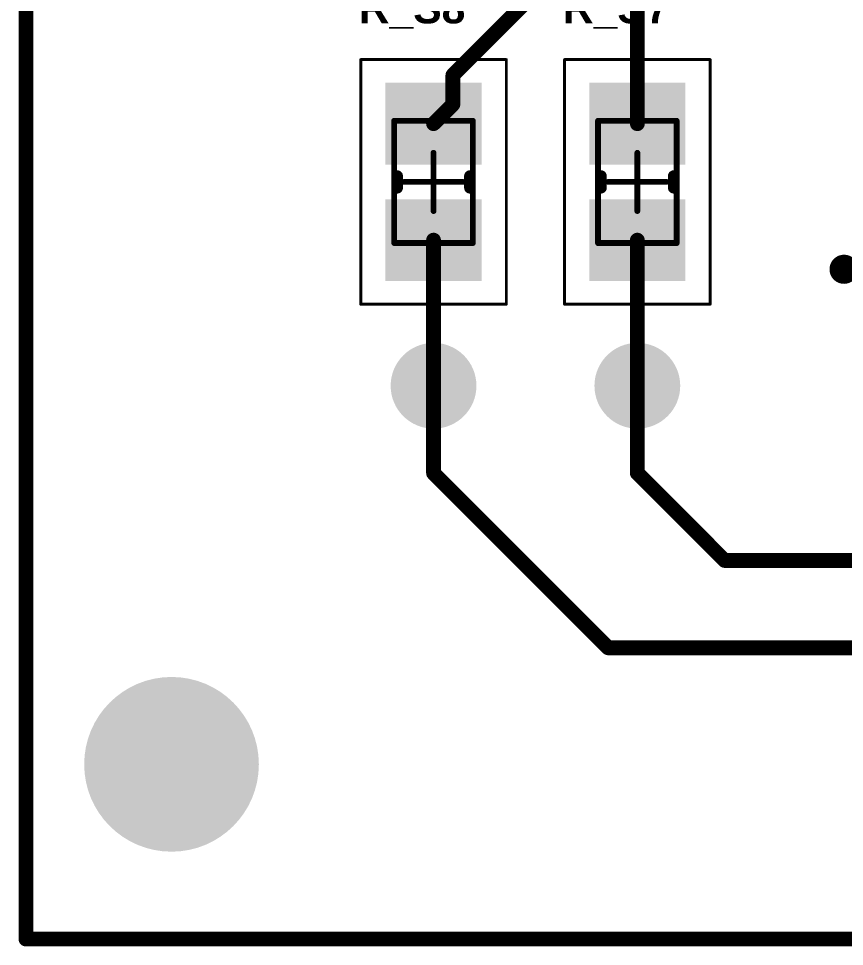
# Model space of a CAD drawing. Header units: inches. Extents: x 0 to 5429, y 0 to 5429.
# Drawn here: x -0.13 to 14.06, y -0.13 to 15.8 of the extents above; entities that cross this region are included whole.
import ezdxf

# ---------------------------------------------------------------- set-up
doc = ezdxf.new("R2010")
doc.units = ezdxf.units.IN
for name, color, linetype in [('Bottom Layer', 5, 'Continuous'), ('Bottom Solder', 6, 'Continuous'), ('GND', 16, 'Continuous'), ('Keep-Out Layer', 6, 'Continuous'), ('Pad Holes', 156, 'Continuous'), ('Top 3D Body', 56, 'Continuous'), ('Top Courtyard', 56, 'Continuous'), ('Top Layer', 1, 'Continuous'), ('Top Overlay', 2, 'Continuous'), ('Top Paste', 8, 'Continuous'), ('Top Solder', 216, 'Continuous'), ('VDD', 76, 'Continuous'), ('Via Holes', 16, 'Continuous')]:
    doc.layers.add(name, color=color, linetype=linetype)
doc.styles.add('Arial_Bold', font='', dxfattribs={"height": 0.2})
doc.styles.get('Arial_Bold').set_extended_font_data('Arial', bold=True)

# ---------------------------------------------------------------- blocks, each defined once
blk = doc.blocks.new('IS_QFN_24_V_1')
at = {"layer": 'Bottom Layer'}
h = blk.add_hatch(color=5, dxfattribs=at)
edge = h.paths.add_edge_path()
edge.add_arc((-0.5499989, 0.5499989), 0.2499995, 0, 360)
h = blk.add_hatch(color=5, dxfattribs=at)
edge = h.paths.add_edge_path()
edge.add_arc((0.5499989, 0.5499989), 0.2499995, 0, 360)
h = blk.add_hatch(color=5, dxfattribs=at)
edge = h.paths.add_edge_path()
edge.add_arc((-0.5499989, -0.5499989), 0.2499995, 0, 360)
h = blk.add_hatch(color=5, dxfattribs=at)
edge = h.paths.add_edge_path()
edge.add_arc((0.5499989, -0.5499989), 0.2499995, 0, 360)
at = {"layer": 'Bottom Solder'}
h = blk.add_hatch(color=6, dxfattribs=at)
edge = h.paths.add_edge_path()
edge.add_arc((-0.5499989, 0.5499989), 0.3515995, 0, 360)
h = blk.add_hatch(color=6, dxfattribs=at)
edge = h.paths.add_edge_path()
edge.add_arc((0.5499989, 0.5499989), 0.3515995, 0, 360)
h = blk.add_hatch(color=6, dxfattribs=at)
edge = h.paths.add_edge_path()
edge.add_arc((-0.5499989, -0.5499989), 0.3515995, 0, 360)
h = blk.add_hatch(color=6, dxfattribs=at)
edge = h.paths.add_edge_path()
edge.add_arc((0.5499989, -0.5499989), 0.3515995, 0, 360)
at = {"layer": 'GND'}
h = blk.add_hatch(color=16, dxfattribs=at)
edge = h.paths.add_edge_path()
edge.add_arc((-0.5499989, 0.5499989), 0.2499995, 0, 360)
h = blk.add_hatch(color=16, dxfattribs=at)
edge = h.paths.add_edge_path()
edge.add_arc((0.5499989, 0.5499989), 0.2499995, 0, 360)
h = blk.add_hatch(color=16, dxfattribs=at)
edge = h.paths.add_edge_path()
edge.add_arc((-0.5499989, -0.5499989), 0.2499995, 0, 360)
h = blk.add_hatch(color=16, dxfattribs=at)
edge = h.paths.add_edge_path()
edge.add_arc((0.5499989, -0.5499989), 0.2499995, 0, 360)
at = {"layer": 'Top Layer'}
for points in [[(-1.07500039, 2.40000028), (-1.07500039, 1.54999944), (-1.42499969, 1.54999944), (-1.42499969, 2.40000028)], [(-0.57500139, 2.40000028), (-0.5750013900000001, 1.54999944), (-0.92500069, 1.54999944), (-0.92500069, 2.40000028)], [(-0.07499984999999992, 2.40000028), (-0.07499985000000008, 1.54999944), (-0.4249991500000001, 1.54999944), (-0.4249991499999999, 2.40000028)], [(0.4249991500000001, 2.40000028), (0.4249991499999999, 1.54999944), (0.07499984999999992, 1.54999944), (0.07499985000000008, 2.40000028)], [(0.92500069, 2.40000028), (0.92500069, 1.54999944), (0.57500139, 1.54999944), (0.5750013900000001, 2.40000028)], [(1.42499969, 2.40000028), (1.42499969, 1.54999944), (1.07500039, 1.54999944), (1.07500039, 2.40000028)], [(-2.40000155, 1.42499969), (-1.60000061, 1.42499969), (-1.60000061, 1.07500039), (-2.40000155, 1.07500039)], [(-1.34999984, 1.29999994), (1.34999984, 1.29999994), (1.34999984, -1.29999994), (-1.34999984, -1.29999994)], [(2.40000155, 1.07500039), (1.60000061, 1.07500039), (1.60000061, 1.42499969), (2.40000155, 1.42499969)], [(-2.40000155, 0.92500069), (-1.60000061, 0.92500069), (-1.60000061, 0.57500139), (-2.40000155, 0.57500139)], [(2.40000155, 0.57500139), (1.60000061, 0.57500139), (1.60000061, 0.92500069), (2.40000155, 0.92500069)], [(-2.40000155, 0.42499915), (-1.60000061, 0.42499915), (-1.60000061, 0.07499984999999999), (-2.40000155, 0.07499984999999999)], [(2.40000155, 0.07499984999999995), (1.60000061, 0.07499985000000003), (1.60000061, 0.42499915), (2.40000155, 0.42499915)], [(-2.40000155, -0.07499984999999999), (-1.60000061, -0.07499984999999999), (-1.60000061, -0.42499915), (-2.40000155, -0.42499915)], [(2.40000155, -0.42499915), (1.60000061, -0.42499915), (1.60000061, -0.07499984999999995), (2.40000155, -0.07499985000000003)], [(-2.40000155, -0.57500139), (-1.60000061, -0.57500139), (-1.60000061, -0.92500069), (-2.40000155, -0.92500069)], [(2.40000155, -0.92500069), (1.60000061, -0.92500069), (1.60000061, -0.57500139), (2.40000155, -0.57500139)], [(-2.40000155, -1.07500039), (-1.60000061, -1.07500039), (-1.60000061, -1.42499969), (-2.40000155, -1.42499969)], [(2.40000155, -1.42499969), (1.60000061, -1.42499969), (1.60000061, -1.07500039), (2.40000155, -1.07500039)], [(-1.42499969, -2.40000028), (-1.42499969, -1.54999944), (-1.07500039, -1.54999944), (-1.07500039, -2.40000028)], [(-0.92500069, -2.40000028), (-0.92500069, -1.54999944), (-0.57500139, -1.54999944), (-0.57500139, -2.40000028)], [(-0.42499915, -2.40000028), (-0.42499915, -1.54999944), (-0.07499984999999995, -1.54999944), (-0.07499985000000003, -2.40000028)], [(0.07499984999999995, -2.40000028), (0.07499985000000003, -1.54999944), (0.42499915, -1.54999944), (0.42499915, -2.40000028)], [(0.57500139, -2.40000028), (0.57500139, -1.54999944), (0.92500069, -1.54999944), (0.92500069, -2.40000028)], [(1.07500039, -2.40000028), (1.07500039, -1.54999944), (1.42499969, -1.54999944), (1.42499969, -2.40000028)]]:
    blk.add_hatch(color=1, dxfattribs=at).paths.add_polyline_path(points)
h = blk.add_hatch(color=1, dxfattribs=at)
edge = h.paths.add_edge_path()
edge.add_arc((-0.5499989, 0.5499989), 0.2499995, 0, 360)
h = blk.add_hatch(color=1, dxfattribs=at)
edge = h.paths.add_edge_path()
edge.add_arc((0.5499989, 0.5499989), 0.2499995, 0, 360)
h = blk.add_hatch(color=1, dxfattribs=at)
edge = h.paths.add_edge_path()
edge.add_arc((-0.5499989, -0.5499989), 0.2499995, 0, 360)
h = blk.add_hatch(color=1, dxfattribs=at)
edge = h.paths.add_edge_path()
edge.add_arc((0.5499989, -0.5499989), 0.2499995, 0, 360)
at = {"layer": 'Top Paste'}
for points in [[(-1.07500039, 2.40000028), (-1.07500039, 1.54999944), (-1.42499969, 1.54999944), (-1.42499969, 2.40000028)], [(-0.57500139, 2.40000028), (-0.5750013900000001, 1.54999944), (-0.92500069, 1.54999944), (-0.92500069, 2.40000028)], [(-0.07499984999999992, 2.40000028), (-0.07499985000000008, 1.54999944), (-0.4249991500000001, 1.54999944), (-0.4249991499999999, 2.40000028)], [(0.4249991500000001, 2.40000028), (0.4249991499999999, 1.54999944), (0.07499984999999992, 1.54999944), (0.07499985000000008, 2.40000028)], [(0.92500069, 2.40000028), (0.92500069, 1.54999944), (0.57500139, 1.54999944), (0.5750013900000001, 2.40000028)], [(1.42499969, 2.40000028), (1.42499969, 1.54999944), (1.07500039, 1.54999944), (1.07500039, 2.40000028)], [(-2.40000155, 1.42499969), (-1.60000061, 1.42499969), (-1.60000061, 1.07500039), (-2.40000155, 1.07500039)], [(-1.34999984, 1.29999994), (1.34999984, 1.29999994), (1.34999984, -1.29999994), (-1.34999984, -1.29999994)], [(2.40000155, 1.07500039), (1.60000061, 1.07500039), (1.60000061, 1.42499969), (2.40000155, 1.42499969)], [(-2.40000155, 0.92500069), (-1.60000061, 0.92500069), (-1.60000061, 0.57500139), (-2.40000155, 0.57500139)], [(2.40000155, 0.57500139), (1.60000061, 0.57500139), (1.60000061, 0.92500069), (2.40000155, 0.92500069)], [(-2.40000155, 0.42499915), (-1.60000061, 0.42499915), (-1.60000061, 0.07499984999999999), (-2.40000155, 0.07499984999999999)], [(2.40000155, 0.07499984999999995), (1.60000061, 0.07499985000000003), (1.60000061, 0.42499915), (2.40000155, 0.42499915)], [(-2.40000155, -0.07499984999999999), (-1.60000061, -0.07499984999999999), (-1.60000061, -0.42499915), (-2.40000155, -0.42499915)], [(2.40000155, -0.42499915), (1.60000061, -0.42499915), (1.60000061, -0.07499984999999995), (2.40000155, -0.07499985000000003)], [(-2.40000155, -0.57500139), (-1.60000061, -0.57500139), (-1.60000061, -0.92500069), (-2.40000155, -0.92500069)], [(2.40000155, -0.92500069), (1.60000061, -0.92500069), (1.60000061, -0.57500139), (2.40000155, -0.57500139)], [(-2.40000155, -1.07500039), (-1.60000061, -1.07500039), (-1.60000061, -1.42499969), (-2.40000155, -1.42499969)], [(2.40000155, -1.42499969), (1.60000061, -1.42499969), (1.60000061, -1.07500039), (2.40000155, -1.07500039)], [(-1.42499969, -2.40000028), (-1.42499969, -1.54999944), (-1.07500039, -1.54999944), (-1.07500039, -2.40000028)], [(-0.92500069, -2.40000028), (-0.92500069, -1.54999944), (-0.57500139, -1.54999944), (-0.57500139, -2.40000028)], [(-0.42499915, -2.40000028), (-0.42499915, -1.54999944), (-0.07499984999999995, -1.54999944), (-0.07499985000000003, -2.40000028)], [(0.07499984999999995, -2.40000028), (0.07499985000000003, -1.54999944), (0.42499915, -1.54999944), (0.42499915, -2.40000028)], [(0.57500139, -2.40000028), (0.57500139, -1.54999944), (0.92500069, -1.54999944), (0.92500069, -2.40000028)], [(1.07500039, -2.40000028), (1.07500039, -1.54999944), (1.42499969, -1.54999944), (1.42499969, -2.40000028)]]:
    blk.add_hatch(color=8, dxfattribs=at).paths.add_polyline_path(points)
at = {"layer": 'Top Solder'}
for points in [[(-0.9734003899999998, 2.50160028), (-0.9734003900000001, 1.44839944), (-1.52659969, 1.44839944), (-1.52659969, 2.50160028)], [(-0.4734013899999998, 2.50160028), (-0.4734013900000001, 1.44839944), (-1.02660069, 1.44839944), (-1.02660069, 2.50160028)], [(0.02660015000000011, 2.50160028), (0.02660014999999989, 1.44839944), (-0.5265991500000001, 1.44839944), (-0.5265991499999998, 2.50160028)], [(0.5265991500000001, 2.50160028), (0.5265991499999998, 1.44839944), (-0.02660015000000011, 1.44839944), (-0.02660014999999989, 2.50160028)], [(1.02660069, 2.50160028), (1.02660069, 1.44839944), (0.4734013899999998, 1.44839944), (0.4734013900000001, 2.50160028)], [(1.52659969, 2.50160028), (1.52659969, 1.44839944), (0.9734003899999998, 1.44839944), (0.9734003900000001, 2.50160028)], [(-2.50160155, 1.52659969), (-1.49840061, 1.52659969), (-1.49840061, 0.9734003899999999), (-2.50160155, 0.9734003899999999)], [(2.50160155, 0.9734003899999999), (1.49840061, 0.9734003899999999), (1.49840061, 1.52659969), (2.50160155, 1.52659969)], [(-1.45159984, 1.40159994), (1.45159984, 1.40159994), (1.45159984, -1.40159994), (-1.45159984, -1.40159994)], [(-2.50160155, 1.02660069), (-1.49840061, 1.02660069), (-1.49840061, 0.47340139), (-2.50160155, 0.47340139)], [(2.50160155, 0.4734013899999999), (1.49840061, 0.4734013900000001), (1.49840061, 1.02660069), (2.50160155, 1.02660069)], [(-2.50160155, 0.52659915), (-1.49840061, 0.52659915), (-1.49840061, -0.02660015), (-2.50160155, -0.02660015)], [(2.50160155, -0.02660015000000007), (1.49840061, -0.02660014999999993), (1.49840061, 0.5265991500000001), (2.50160155, 0.5265991499999999)], [(-2.50160155, 0.02660015), (-1.49840061, 0.02660015), (-1.49840061, -0.52659915), (-2.50160155, -0.52659915)], [(2.50160155, -0.5265991500000001), (1.49840061, -0.5265991499999999), (1.49840061, 0.02660015000000007), (2.50160155, 0.02660014999999993)], [(-2.50160155, -0.47340139), (-1.49840061, -0.47340139), (-1.49840061, -1.02660069), (-2.50160155, -1.02660069)], [(2.50160155, -1.02660069), (1.49840061, -1.02660069), (1.49840061, -0.4734013899999999), (2.50160155, -0.4734013900000001)], [(-2.50160155, -0.9734003899999999), (-1.49840061, -0.9734003899999999), (-1.49840061, -1.52659969), (-2.50160155, -1.52659969)], [(2.50160155, -1.52659969), (1.49840061, -1.52659969), (1.49840061, -0.9734003899999999), (2.50160155, -0.9734003899999999)], [(-1.52659969, -2.50160028), (-1.52659969, -1.44839944), (-0.9734003899999999, -1.44839944), (-0.9734003899999999, -2.50160028)], [(-1.02660069, -2.50160028), (-1.02660069, -1.44839944), (-0.47340139, -1.44839944), (-0.47340139, -2.50160028)], [(-0.52659915, -2.50160028), (-0.52659915, -1.44839944), (0.02660015000000004, -1.44839944), (0.02660014999999996, -2.50160028)], [(-0.02660015000000004, -2.50160028), (-0.02660014999999996, -1.44839944), (0.52659915, -1.44839944), (0.52659915, -2.50160028)], [(0.47340139, -2.50160028), (0.47340139, -1.44839944), (1.02660069, -1.44839944), (1.02660069, -2.50160028)], [(0.9734003899999999, -2.50160028), (0.9734003899999999, -1.44839944), (1.52659969, -1.44839944), (1.52659969, -2.50160028)]]:
    blk.add_hatch(color=216, dxfattribs=at).paths.add_polyline_path(points)
h = blk.add_hatch(color=216, dxfattribs=at)
edge = h.paths.add_edge_path()
edge.add_arc((-0.5499989, 0.5499989), 0.3515995, 0, 360)
h = blk.add_hatch(color=216, dxfattribs=at)
edge = h.paths.add_edge_path()
edge.add_arc((0.5499989, 0.5499989), 0.3515995, 0, 360)
h = blk.add_hatch(color=216, dxfattribs=at)
edge = h.paths.add_edge_path()
edge.add_arc((-0.5499989, -0.5499989), 0.3515995, 0, 360)
h = blk.add_hatch(color=216, dxfattribs=at)
edge = h.paths.add_edge_path()
edge.add_arc((0.5499989, -0.5499989), 0.3515995, 0, 360)
at = {"layer": 'VDD'}
h = blk.add_hatch(color=76, dxfattribs=at)
edge = h.paths.add_edge_path()
edge.add_arc((-0.5499989, 0.5499989), 0.2499995, 0, 360)
h = blk.add_hatch(color=76, dxfattribs=at)
edge = h.paths.add_edge_path()
edge.add_arc((0.5499989, 0.5499989), 0.2499995, 0, 360)
h = blk.add_hatch(color=76, dxfattribs=at)
edge = h.paths.add_edge_path()
edge.add_arc((-0.5499989, -0.5499989), 0.2499995, 0, 360)
h = blk.add_hatch(color=76, dxfattribs=at)
edge = h.paths.add_edge_path()
edge.add_arc((0.5499989, -0.5499989), 0.2499995, 0, 360)
at = {"layer": 'Via Holes'}
h = blk.add_hatch(color=7, dxfattribs=at)
edge = h.paths.add_edge_path()
edge.add_arc((-0.5499989, 0.5499989), 0.0999998, 0, 360)
h = blk.add_hatch(color=7, dxfattribs=at)
edge = h.paths.add_edge_path()
edge.add_arc((0.5499989, 0.5499989), 0.0999998, 0, 360)
h = blk.add_hatch(color=7, dxfattribs=at)
edge = h.paths.add_edge_path()
edge.add_arc((-0.5499989, -0.5499989), 0.0999998, 0, 360)
h = blk.add_hatch(color=7, dxfattribs=at)
edge = h.paths.add_edge_path()
edge.add_arc((0.5499989, -0.5499989), 0.0999998, 0, 360)
at = {"layer": 'Top 3D Body'}
for points in [[(-2.00000108, -2.00000108, 0.0999998, 0.0999998, 0), (-2.00000108, 2.00000108, 0.0999998, 0.0999998, 0)], [(-2.00000108, 2.00000108, 0.0999998, 0.0999998, 0), (2.00000108, 2.00000108, 0.0999998, 0.0999998, 0)], [(2.00000108, -2.00000108, 0.0999998, 0.0999998, 0), (2.00000108, 2.00000108, 0.0999998, 0.0999998, 0)], [(-2.00000108, -2.00000108, 0.0999998, 0.0999998, 0), (2.00000108, -2.00000108, 0.0999998, 0.0999998, 0)]]:
    blk.add_lwpolyline(points, format="xyseb", dxfattribs=at)
for points in [[(-2.02499976, 2.00000108, 0.0499999, 0.0499999, 1), (-1.9750024, 2.00000108, 0.0499999, 0.0499999, 1)], [(-2.02499976, 2.00000108, 0.0499999, 0.0499999, 1), (-1.9750024, 2.00000108, 0.0499999, 0.0499999, 1)], [(1.9750024, 2.00000108, 0.0499999, 0.0499999, 1), (2.02499976, 2.00000108, 0.0499999, 0.0499999, 1)], [(1.9750024, 2.00000108, 0.0499999, 0.0499999, 1), (2.02499976, 2.00000108, 0.0499999, 0.0499999, 1)], [(-2.02499976, -2.00000108, 0.0499999, 0.0499999, 1), (-1.9750024, -2.00000108, 0.0499999, 0.0499999, 1)], [(-2.02499976, -2.00000108, 0.0499999, 0.0499999, 1), (-1.9750024, -2.00000108, 0.0499999, 0.0499999, 1)], [(1.9750024, -2.00000108, 0.0499999, 0.0499999, 1), (2.02499976, -2.00000108, 0.0499999, 0.0499999, 1)], [(1.9750024, -2.00000108, 0.0499999, 0.0499999, 1), (2.02499976, -2.00000108, 0.0499999, 0.0499999, 1)]]:
    blk.add_lwpolyline(points, format="xyseb", close=True, dxfattribs=at)
at = {"layer": 'Top Courtyard'}
for points in [[(-2.50000008, -2.50000008, 0.0499999, 0.0499999, 0), (-2.50000008, 2.50000008, 0.0499999, 0.0499999, 0)], [(-2.50000008, 2.50000008, 0.0499999, 0.0499999, 0), (2.50000008, 2.50000008, 0.0499999, 0.0499999, 0)], [(2.50000008, -2.50000008, 0.0499999, 0.0499999, 0), (2.50000008, 2.50000008, 0.0499999, 0.0499999, 0)], [(0, -0.499999, 0.0999998, 0.0999998, 0), (0, 0.499999, 0.0999998, 0.0999998, 0)], [(-0.499999, 0, 0.0999998, 0.0999998, 0), (0.499999, 0, 0.0999998, 0.0999998, 0)], [(-2.50000008, -2.50000008, 0.0499999, 0.0499999, 0), (2.50000008, -2.50000008, 0.0499999, 0.0499999, 0)]]:
    blk.add_lwpolyline(points, format="xyseb", dxfattribs=at)
for points in [[(-2.51249942, 2.50000008, 0.02499868, 0.02499868, 1), (-2.48750074, 2.50000008, 0.02499868, 0.02499868, 1)], [(-2.51249942, 2.50000008, 0.02499868, 0.02499868, 1), (-2.48750074, 2.50000008, 0.02499868, 0.02499868, 1)], [(2.48750074, 2.50000008, 0.02499868, 0.02499868, 1), (2.51249942, 2.50000008, 0.02499868, 0.02499868, 1)], [(2.48750074, 2.50000008, 0.02499868, 0.02499868, 1), (2.51249942, 2.50000008, 0.02499868, 0.02499868, 1)], [(-0.02499868, 0.499999, 0.0499999, 0.0499999, 1), (0.02499868, 0.499999, 0.0499999, 0.0499999, 1)], [(-0.5249976799999999, 0, 0.0499999, 0.0499999, 1), (-0.47500032, 0, 0.0499999, 0.0499999, 1)], [(0.47500032, 0, 0.0499999, 0.0499999, 1), (0.5249976799999999, 0, 0.0499999, 0.0499999, 1)], [(-0.02499868, -0.499999, 0.0499999, 0.0499999, 1), (0.02499868, -0.499999, 0.0499999, 0.0499999, 1)], [(-2.51249942, -2.50000008, 0.02499868, 0.02499868, 1), (-2.48750074, -2.50000008, 0.02499868, 0.02499868, 1)], [(-2.51249942, -2.50000008, 0.02499868, 0.02499868, 1), (-2.48750074, -2.50000008, 0.02499868, 0.02499868, 1)], [(2.48750074, -2.50000008, 0.02499868, 0.02499868, 1), (2.51249942, -2.50000008, 0.02499868, 0.02499868, 1)], [(2.48750074, -2.50000008, 0.02499868, 0.02499868, 1), (2.51249942, -2.50000008, 0.02499868, 0.02499868, 1)]]:
    blk.add_lwpolyline(points, format="xyseb", close=True, dxfattribs=at)
at = {"layer": 'Top Overlay'}
for points in [[(-2.15000078, 2.15000078, 0.1999996, 0.1999996, 0), (-1.82500016, 2.15000078, 0.1999996, 0.1999996, 0)], [(-2.15000078, 1.82500016, 0.1999996, 0.1999996, 0), (-2.15000078, 2.15000078, 0.1999996, 0.1999996, 0)], [(1.82500016, 2.15000078, 0.1999996, 0.1999996, 0), (2.15000078, 2.15000078, 0.1999996, 0.1999996, 0)], [(2.15000078, 1.82500016, 0.1999996, 0.1999996, 0), (2.15000078, 2.15000078, 0.1999996, 0.1999996, 0)], [(-2.15000078, -2.15000078, 0.1999996, 0.1999996, 0), (-2.15000078, -1.82500016, 0.1999996, 0.1999996, 0)], [(2.15000078, -2.15000078, 0.1999996, 0.1999996, 0), (2.15000078, -1.82500016, 0.1999996, 0.1999996, 0)], [(-2.15000078, -2.15000078, 0.1999996, 0.1999996, 0), (-1.82500016, -2.15000078, 0.1999996, 0.1999996, 0)], [(1.82500016, -2.15000078, 0.1999996, 0.1999996, 0), (2.15000078, -2.15000078, 0.1999996, 0.1999996, 0)]]:
    blk.add_lwpolyline(points, format="xyseb", dxfattribs=at)
for points in [[(-2.20000068, 2.15000078, 0.0999998, 0.0999998, 1), (-2.10000088, 2.15000078, 0.0999998, 0.0999998, 1)], [(-2.20000068, 2.15000078, 0.0999998, 0.0999998, 1), (-2.10000088, 2.15000078, 0.0999998, 0.0999998, 1)], [(-1.87500006, 2.15000078, 0.0999998, 0.0999998, 1), (-1.77500026, 2.15000078, 0.0999998, 0.0999998, 1)], [(1.77500026, 2.15000078, 0.0999998, 0.0999998, 1), (1.87500006, 2.15000078, 0.0999998, 0.0999998, 1)], [(2.10000088, 2.15000078, 0.0999998, 0.0999998, 1), (2.20000068, 2.15000078, 0.0999998, 0.0999998, 1)], [(2.10000088, 2.15000078, 0.0999998, 0.0999998, 1), (2.20000068, 2.15000078, 0.0999998, 0.0999998, 1)], [(-2.20000068, 1.82500016, 0.0999998, 0.0999998, 1), (-2.10000088, 1.82500016, 0.0999998, 0.0999998, 1)], [(2.10000088, 1.82500016, 0.0999998, 0.0999998, 1), (2.20000068, 1.82500016, 0.0999998, 0.0999998, 1)], [(-2.82499816, 1.25000004, 0.2499995, 0.2499995, 1), (-3.0750002, 1.25000004, 0.2499995, 0.2499995, 1)], [(-3.13749944, 1.25000004, 0.12499848, 0.12499848, 1), (-3.01250096, 1.25000004, 0.12499848, 0.12499848, 1)], [(-2.8874974, 1.25000004, 0.12499848, 0.12499848, 1), (-2.76249892, 1.25000004, 0.12499848, 0.12499848, 1)], [(-2.20000068, -1.82500016, 0.0999998, 0.0999998, 1), (-2.10000088, -1.82500016, 0.0999998, 0.0999998, 1)], [(2.10000088, -1.82500016, 0.0999998, 0.0999998, 1), (2.20000068, -1.82500016, 0.0999998, 0.0999998, 1)], [(-2.20000068, -2.15000078, 0.0999998, 0.0999998, 1), (-2.10000088, -2.15000078, 0.0999998, 0.0999998, 1)], [(-2.20000068, -2.15000078, 0.0999998, 0.0999998, 1), (-2.10000088, -2.15000078, 0.0999998, 0.0999998, 1)], [(-1.87500006, -2.15000078, 0.0999998, 0.0999998, 1), (-1.77500026, -2.15000078, 0.0999998, 0.0999998, 1)], [(1.77500026, -2.15000078, 0.0999998, 0.0999998, 1), (1.87500006, -2.15000078, 0.0999998, 0.0999998, 1)], [(2.10000088, -2.15000078, 0.0999998, 0.0999998, 1), (2.20000068, -2.15000078, 0.0999998, 0.0999998, 1)], [(2.10000088, -2.15000078, 0.0999998, 0.0999998, 1), (2.20000068, -2.15000078, 0.0999998, 0.0999998, 1)]]:
    blk.add_lwpolyline(points, format="xyseb", close=True, dxfattribs=at)
blk = doc.blocks.new('RESC2013X60X35ML10T20_14')
at = {"layer": 'Top Layer'}
for points in [[(-1.59994473, -0.7250379199999999), (-1.59994473, 0.7249617199999999), (-0.3999445899999999, 0.7249617199999999), (-0.39994459, -0.7250379199999999)], [(0.4000512699999999, -0.7250379199999999), (0.40005127, 0.7249617199999999), (1.60005141, 0.7249617199999999), (1.60005141, -0.7250379199999999)]]:
    blk.add_hatch(color=1, dxfattribs=at).paths.add_polyline_path(points)
at = {"layer": 'Top Paste'}
for points in [[(-1.59994473, -0.7250379199999999), (-1.59994473, 0.7249617199999999), (-0.3999445899999999, 0.7249617199999999), (-0.39994459, -0.7250379199999999)], [(0.4000512699999999, -0.7250379199999999), (0.40005127, 0.7249617199999999), (1.60005141, 0.7249617199999999), (1.60005141, -0.7250379199999999)]]:
    blk.add_hatch(color=8, dxfattribs=at).paths.add_polyline_path(points)
at = {"layer": 'Top Solder'}
for points in [[(-1.70154473, -0.8266379199999999), (-1.70154473, 0.82656172), (-0.29834459, 0.82656172), (-0.29834459, -0.8266379199999999)], [(0.29845127, -0.8266379199999999), (0.29845127, 0.82656172), (1.70165141, 0.82656172), (1.70165141, -0.8266379199999999)]]:
    blk.add_hatch(color=216, dxfattribs=at).paths.add_polyline_path(points)
at = {"layer": 'Top 3D Body'}
for points in [[(-1.04998266, 0.6749923, 0.0999998, 0.0999998, 0), (1.05003854, 0.6749923, 0.0999998, 0.0999998, 0)], [(-1.04998266, 0.6749923, 0.0999998, 0.0999998, 0), (-1.04998266, -0.6750176999999999, 0.0999998, 0.0999998, 0)], [(1.05003854, 0.6749923, 0.0999998, 0.0999998, 0), (1.05003854, -0.6750176999999999, 0.0999998, 0.0999998, 0)], [(-1.04998266, -0.6750176999999999, 0.0999998, 0.0999998, 0), (1.05003854, -0.6750176999999999, 0.0999998, 0.0999998, 0)]]:
    blk.add_lwpolyline(points, format="xyseb", dxfattribs=at)
for points in [[(-1.07498134, 0.6749923, 0.0499999, 0.0499999, 1), (-1.02498398, 0.6749923, 0.0499999, 0.0499999, 1)], [(-1.07498134, 0.6749923, 0.0499999, 0.0499999, 1), (-1.02498398, 0.6749923, 0.0499999, 0.0499999, 1)], [(1.02503986, 0.6749923, 0.0499999, 0.0499999, 1), (1.07503722, 0.6749923, 0.0499999, 0.0499999, 1)], [(1.02503986, 0.6749923, 0.0499999, 0.0499999, 1), (1.07503722, 0.6749923, 0.0499999, 0.0499999, 1)], [(-1.07498134, -0.6750176999999999, 0.0499999, 0.0499999, 1), (-1.02498398, -0.6750176999999999, 0.0499999, 0.0499999, 1)], [(-1.07498134, -0.6750176999999999, 0.0499999, 0.0499999, 1), (-1.02498398, -0.6750176999999999, 0.0499999, 0.0499999, 1)], [(1.02503986, -0.6750176999999999, 0.0499999, 0.0499999, 1), (1.07503722, -0.6750176999999999, 0.0499999, 0.0499999, 1)], [(1.02503986, -0.6750176999999999, 0.0499999, 0.0499999, 1), (1.07503722, -0.6750176999999999, 0.0499999, 0.0499999, 1)]]:
    blk.add_lwpolyline(points, format="xyseb", close=True, dxfattribs=at)
at = {"layer": 'Top Courtyard'}
for points in [[(-2.09996786, 1.2499975, 0.0499999, 0.0499999, 0), (2.10002374, 1.2499975, 0.0499999, 0.0499999, 0)], [(-2.09996786, 1.2499975, 0.0499999, 0.0499999, 0), (-2.09996786, -1.2500229, 0.0499999, 0.0499999, 0)], [(2.10002374, 1.2499975, 0.0499999, 0.0499999, 0), (2.10002374, -1.2500229, 0.0499999, 0.0499999, 0)], [(5.333999999999999e-05, 0.4999863, 0.0999998, 0.0999998, 0), (5.333999999999999e-05, -0.5000117000000001, 0.0999998, 0.0999998, 0)], [(-0.49997106, -3.81e-05, 0.0999998, 0.0999998, 0), (0.50002694, -3.81e-05, 0.0999998, 0.0999998, 0)], [(-2.09996786, -1.2500229, 0.0499999, 0.0499999, 0), (2.10002374, -1.2500229, 0.0499999, 0.0499999, 0)]]:
    blk.add_lwpolyline(points, format="xyseb", dxfattribs=at)
for points in [[(-2.1124672, 1.2499975, 0.02499868, 0.02499868, 1), (-2.08746852, 1.2499975, 0.02499868, 0.02499868, 1)], [(-2.1124672, 1.2499975, 0.02499868, 0.02499868, 1), (-2.08746852, 1.2499975, 0.02499868, 0.02499868, 1)], [(2.0875244, 1.2499975, 0.02499868, 0.02499868, 1), (2.11252308, 1.2499975, 0.02499868, 0.02499868, 1)], [(2.0875244, 1.2499975, 0.02499868, 0.02499868, 1), (2.11252308, 1.2499975, 0.02499868, 0.02499868, 1)], [(-0.02494534, 0.4999863, 0.0499999, 0.0499999, 1), (0.02505202, 0.4999863, 0.0499999, 0.0499999, 1)], [(-0.52496974, -3.81e-05, 0.0499999, 0.0499999, 1), (-0.47497238, -3.81e-05, 0.0499999, 0.0499999, 1)], [(0.47502826, -3.81e-05, 0.0499999, 0.0499999, 1), (0.52502562, -3.81e-05, 0.0499999, 0.0499999, 1)], [(-0.02494534, -0.5000117000000001, 0.0499999, 0.0499999, 1), (0.02505202, -0.5000117000000001, 0.0499999, 0.0499999, 1)], [(-2.1124672, -1.2500229, 0.02499868, 0.02499868, 1), (-2.08746852, -1.2500229, 0.02499868, 0.02499868, 1)], [(-2.1124672, -1.2500229, 0.02499868, 0.02499868, 1), (-2.08746852, -1.2500229, 0.02499868, 0.02499868, 1)], [(2.0875244, -1.2500229, 0.02499868, 0.02499868, 1), (2.11252308, -1.2500229, 0.02499868, 0.02499868, 1)], [(2.0875244, -1.2500229, 0.02499868, 0.02499868, 1), (2.11252308, -1.2500229, 0.02499868, 0.02499868, 1)]]:
    blk.add_lwpolyline(points, format="xyseb", close=True, dxfattribs=at)
at = {"layer": 'Top Overlay'}
for points in [[(-0.09997186, 0.6250051, 0.1999996, 0.1999996, 0), (0.10002774, 0.6250051, 0.1999996, 0.1999996, 0)], [(-0.09997186, -0.6250304999999999, 0.1999996, 0.1999996, 0), (0.10002774, -0.6250304999999999, 0.1999996, 0.1999996, 0)]]:
    blk.add_lwpolyline(points, format="xyseb", dxfattribs=at)
for points in [[(-0.14997176, 0.6250051, 0.0999998, 0.0999998, 1), (-0.04997195999999999, 0.6250051, 0.0999998, 0.0999998, 1)], [(0.05002784, 0.6250051, 0.0999998, 0.0999998, 1), (0.15002764, 0.6250051, 0.0999998, 0.0999998, 1)], [(-0.14997176, -0.6250304999999999, 0.0999998, 0.0999998, 1), (-0.04997195999999999, -0.6250304999999999, 0.0999998, 0.0999998, 1)], [(0.05002784, -0.6250304999999999, 0.0999998, 0.0999998, 1), (0.15002764, -0.6250304999999999, 0.0999998, 0.0999998, 1)]]:
    blk.add_lwpolyline(points, format="xyseb", close=True, dxfattribs=at)
blk = doc.blocks.new('RESC2013X60X35ML10T20_15')
at = {"layer": 'Top Layer'}
for points in [[(-1.59998283, -0.7250379199999999), (-1.59998283, 0.7249617199999999), (-0.3999826899999999, 0.7249617199999999), (-0.3999826900000001, -0.7250379199999999)], [(0.4000131699999999, -0.7250379199999999), (0.4000131700000001, 0.7249617199999999), (1.60001331, 0.7249617199999999), (1.60001331, -0.7250379199999999)]]:
    blk.add_hatch(color=1, dxfattribs=at).paths.add_polyline_path(points)
at = {"layer": 'Top Paste'}
for points in [[(-1.59998283, -0.7250379199999999), (-1.59998283, 0.7249617199999999), (-0.3999826899999999, 0.7249617199999999), (-0.3999826900000001, -0.7250379199999999)], [(0.4000131699999999, -0.7250379199999999), (0.4000131700000001, 0.7249617199999999), (1.60001331, 0.7249617199999999), (1.60001331, -0.7250379199999999)]]:
    blk.add_hatch(color=8, dxfattribs=at).paths.add_polyline_path(points)
at = {"layer": 'Top Solder'}
for points in [[(-1.70158283, -0.8266379199999999), (-1.70158283, 0.82656172), (-0.29838269, 0.82656172), (-0.29838269, -0.8266379199999999)], [(0.29841317, -0.8266379199999999), (0.29841317, 0.82656172), (1.70161331, 0.82656172), (1.70161331, -0.8266379199999999)]]:
    blk.add_hatch(color=216, dxfattribs=at).paths.add_polyline_path(points)
at = {"layer": 'Top 3D Body'}
for points in [[(-1.04996996, 0.6749415, 0.0999998, 0.0999998, 0), (-1.04996996, -0.6750685, 0.0999998, 0.0999998, 0)], [(-1.04996996, 0.6749415, 0.0999998, 0.0999998, 0), (1.05000044, 0.6749415, 0.0999998, 0.0999998, 0)], [(1.05000044, 0.6749415, 0.0999998, 0.0999998, 0), (1.05000044, -0.6750685, 0.0999998, 0.0999998, 0)], [(-1.04996996, -0.6750685, 0.0999998, 0.0999998, 0), (1.05000044, -0.6750685, 0.0999998, 0.0999998, 0)]]:
    blk.add_lwpolyline(points, format="xyseb", dxfattribs=at)
for points in [[(-1.07496864, 0.6749415, 0.0499999, 0.0499999, 1), (-1.02497128, 0.6749415, 0.0499999, 0.0499999, 1)], [(-1.07496864, 0.6749415, 0.0499999, 0.0499999, 1), (-1.02497128, 0.6749415, 0.0499999, 0.0499999, 1)], [(1.02500176, 0.6749415, 0.0499999, 0.0499999, 1), (1.07499912, 0.6749415, 0.0499999, 0.0499999, 1)], [(1.02500176, 0.6749415, 0.0499999, 0.0499999, 1), (1.07499912, 0.6749415, 0.0499999, 0.0499999, 1)], [(-1.07496864, -0.6750685, 0.0499999, 0.0499999, 1), (-1.02497128, -0.6750685, 0.0499999, 0.0499999, 1)], [(-1.07496864, -0.6750685, 0.0499999, 0.0499999, 1), (-1.02497128, -0.6750685, 0.0499999, 0.0499999, 1)], [(1.02500176, -0.6750685, 0.0499999, 0.0499999, 1), (1.07499912, -0.6750685, 0.0499999, 0.0499999, 1)], [(1.02500176, -0.6750685, 0.0499999, 0.0499999, 1), (1.07499912, -0.6750685, 0.0499999, 0.0499999, 1)]]:
    blk.add_lwpolyline(points, format="xyseb", close=True, dxfattribs=at)
at = {"layer": 'Top Courtyard'}
for points in [[(-2.10000596, 1.2499467, 0.0499999, 0.0499999, 0), (-2.10000596, -1.2500229, 0.0499999, 0.0499999, 0)], [(-2.10000596, 1.2499467, 0.0499999, 0.0499999, 0), (2.09998564, 1.2499467, 0.0499999, 0.0499999, 0)], [(2.09998564, 1.2499467, 0.0499999, 0.0499999, 0), (2.09998564, -1.2500229, 0.0499999, 0.0499999, 0)], [(1.524e-05, 0.4999354999999999, 0.0999998, 0.0999998, 0), (1.524e-05, -0.5000625, 0.0999998, 0.0999998, 0)], [(-0.50000916, -3.81e-05, 0.0999998, 0.0999998, 0), (0.49998884, -3.81e-05, 0.0999998, 0.0999998, 0)], [(-2.10000596, -1.2500229, 0.0499999, 0.0499999, 0), (2.09998564, -1.2500229, 0.0499999, 0.0499999, 0)]]:
    blk.add_lwpolyline(points, format="xyseb", dxfattribs=at)
for points in [[(-2.1125053, 1.2499467, 0.02499868, 0.02499868, 1), (-2.08750662, 1.2499467, 0.02499868, 0.02499868, 1)], [(-2.1125053, 1.2499467, 0.02499868, 0.02499868, 1), (-2.08750662, 1.2499467, 0.02499868, 0.02499868, 1)], [(2.0874863, 1.2499467, 0.02499868, 0.02499868, 1), (2.11248498, 1.2499467, 0.02499868, 0.02499868, 1)], [(2.0874863, 1.2499467, 0.02499868, 0.02499868, 1), (2.11248498, 1.2499467, 0.02499868, 0.02499868, 1)], [(-0.02498344, 0.4999354999999999, 0.0499999, 0.0499999, 1), (0.02501392, 0.4999354999999999, 0.0499999, 0.0499999, 1)], [(-0.52500784, -3.81e-05, 0.0499999, 0.0499999, 1), (-0.47501048, -3.81e-05, 0.0499999, 0.0499999, 1)], [(0.4749901599999999, -3.81e-05, 0.0499999, 0.0499999, 1), (0.52498752, -3.81e-05, 0.0499999, 0.0499999, 1)], [(-0.02498344, -0.5000625, 0.0499999, 0.0499999, 1), (0.02501392, -0.5000625, 0.0499999, 0.0499999, 1)], [(-2.1125053, -1.2500229, 0.02499868, 0.02499868, 1), (-2.08750662, -1.2500229, 0.02499868, 0.02499868, 1)], [(-2.1125053, -1.2500229, 0.02499868, 0.02499868, 1), (-2.08750662, -1.2500229, 0.02499868, 0.02499868, 1)], [(2.0874863, -1.2500229, 0.02499868, 0.02499868, 1), (2.11248498, -1.2500229, 0.02499868, 0.02499868, 1)], [(2.0874863, -1.2500229, 0.02499868, 0.02499868, 1), (2.11248498, -1.2500229, 0.02499868, 0.02499868, 1)]]:
    blk.add_lwpolyline(points, format="xyseb", close=True, dxfattribs=at)
at = {"layer": 'Top Overlay'}
for points in [[(-0.10000996, 0.6249543, 0.1999996, 0.1999996, 0), (0.09998964, 0.6249543, 0.1999996, 0.1999996, 0)], [(-0.10000996, -0.6250304999999999, 0.1999996, 0.1999996, 0), (0.09998964, -0.6250304999999999, 0.1999996, 0.1999996, 0)]]:
    blk.add_lwpolyline(points, format="xyseb", dxfattribs=at)
for points in [[(-0.15000986, 0.6249543, 0.0999998, 0.0999998, 1), (-0.05001006, 0.6249543, 0.0999998, 0.0999998, 1)], [(0.04998974, 0.6249543, 0.0999998, 0.0999998, 1), (0.14998954, 0.6249543, 0.0999998, 0.0999998, 1)], [(-0.15000986, -0.6250304999999999, 0.0999998, 0.0999998, 1), (-0.05001006, -0.6250304999999999, 0.0999998, 0.0999998, 1)], [(0.04998974, -0.6250304999999999, 0.0999998, 0.0999998, 1), (0.14998954, -0.6250304999999999, 0.0999998, 0.0999998, 1)]]:
    blk.add_lwpolyline(points, format="xyseb", close=True, dxfattribs=at)

msp = doc.modelspace()

# ---------------------------------------------------------------- hatches: boundary and pattern name
at = {"layer": 'Bottom Layer'}
h = msp.add_hatch(color=5, dxfattribs=at)
edge = h.paths.add_edge_path()
edge.add_arc((7.00000124, 9.49999878), 0.635, 0, 360)
h = msp.add_hatch(color=5, dxfattribs=at)
edge = h.paths.add_edge_path()
edge.add_arc((10.49999932, 9.49999878), 0.635, 0, 360)
at = {"layer": 'Bottom Solder'}
h = msp.add_hatch(color=6, dxfattribs=at)
edge = h.paths.add_edge_path()
edge.add_arc((7.00000124, 9.49999878), 0.7366, 0, 360)
h = msp.add_hatch(color=6, dxfattribs=at)
edge = h.paths.add_edge_path()
edge.add_arc((10.49999932, 9.49999878), 0.7366, 0, 360)
h = msp.add_hatch(color=6, dxfattribs=at)
edge = h.paths.add_edge_path()
edge.add_arc((2.50000008, 2.99999908), 0.1016, 0, 360)
at = {"layer": 'GND'}
h = msp.add_hatch(color=16, dxfattribs=at)
edge = h.paths.add_edge_path()
edge.add_arc((7.00000124, 9.49999878), 0.635, 0, 360)
h = msp.add_hatch(color=16, dxfattribs=at)
edge = h.paths.add_edge_path()
edge.add_arc((10.49999932, 9.49999878), 0.635, 0, 360)
at = {"layer": 'Pad Holes'}
h = msp.add_hatch(color=7, dxfattribs=at)
edge = h.paths.add_edge_path()
edge.add_arc((2.50000008, 2.99999908), 1.49999954, 0, 360)
at = {"layer": 'Top Layer'}
h = msp.add_hatch(color=1, dxfattribs=at)
edge = h.paths.add_edge_path()
edge.add_arc((7.00000124, 9.49999878), 0.635, 0, 360)
h = msp.add_hatch(color=1, dxfattribs=at)
edge = h.paths.add_edge_path()
edge.add_arc((10.49999932, 9.49999878), 0.635, 0, 360)
at = {"layer": 'Top Solder'}
h = msp.add_hatch(color=216, dxfattribs=at)
edge = h.paths.add_edge_path()
edge.add_arc((7.00000124, 9.49999878), 0.7366, 0, 360)
h = msp.add_hatch(color=216, dxfattribs=at)
edge = h.paths.add_edge_path()
edge.add_arc((10.49999932, 9.49999878), 0.7366, 0, 360)
h = msp.add_hatch(color=216, dxfattribs=at)
edge = h.paths.add_edge_path()
edge.add_arc((2.50000008, 2.99999908), 0.1016, 0, 360)
at = {"layer": 'VDD'}
h = msp.add_hatch(color=76, dxfattribs=at)
edge = h.paths.add_edge_path()
edge.add_arc((7.00000124, 9.49999878), 0.635, 0, 360)
h = msp.add_hatch(color=76, dxfattribs=at)
edge = h.paths.add_edge_path()
edge.add_arc((10.49999932, 9.49999878), 0.635, 0, 360)
at = {"layer": 'Via Holes'}
h = msp.add_hatch(color=7, dxfattribs=at)
edge = h.paths.add_edge_path()
edge.add_arc((7.00000124, 9.49999878), 0.3556, 0, 360)
h = msp.add_hatch(color=7, dxfattribs=at)
edge = h.paths.add_edge_path()
edge.add_arc((10.49999932, 9.49999878), 0.3556, 0, 360)

# ---------------------------------------------------------------- linework, layer by layer
at = {"layer": 'Bottom Layer'}
for points in [[(7.00000124, 8.00000178, 0.254, 0.254, 0), (7.00000124, 9.49999878, 0.254, 0.254, 0)], [(10.49999932, 7.999999239999999, 0.254, 0.254, 0), (10.49999932, 9.49999878, 0.254, 0.254, 0)], [(7.00000124, 8.00000178, 0.254, 0.254, 0), (10.00000286, 5.00000016, 0.254, 0.254, 0)], [(10.49999932, 7.999999239999999, 0.254, 0.254, 0), (11.99999886, 6.4999997, 0.254, 0.254, 0)], [(11.99999886, 6.4999997, 0.254, 0.254, 0), (48.49999952, 6.4999997, 0.254, 0.254, 0)], [(10.00000286, 5.00000016, 0.254, 0.254, 0), (48.99999852, 5.00000016, 0.254, 0.254, 0)]]:
    msp.add_lwpolyline(points, format="xyseb", dxfattribs=at)
for points in [[(6.93650124, 9.49999878, 0.127, 0.127, 1), (7.06350124, 9.49999878, 0.127, 0.127, 1)], [(10.43649932, 9.49999878, 0.127, 0.127, 1), (10.56349932, 9.49999878, 0.127, 0.127, 1)], [(6.93650124, 8.00000178, 0.127, 0.127, 1), (7.06350124, 8.00000178, 0.127, 0.127, 1)], [(6.93650124, 8.00000178, 0.127, 0.127, 1), (7.06350124, 8.00000178, 0.127, 0.127, 1)], [(10.43649932, 7.999999239999999, 0.127, 0.127, 1), (10.56349932, 7.999999239999999, 0.127, 0.127, 1)], [(10.43649932, 7.999999239999999, 0.127, 0.127, 1), (10.56349932, 7.999999239999999, 0.127, 0.127, 1)], [(11.93649886, 6.4999997, 0.127, 0.127, 1), (12.06349886, 6.4999997, 0.127, 0.127, 1)], [(11.93649886, 6.4999997, 0.127, 0.127, 1), (12.06349886, 6.4999997, 0.127, 0.127, 1)], [(9.93650286, 5.00000016, 0.127, 0.127, 1), (10.06350286, 5.00000016, 0.127, 0.127, 1)], [(9.93650286, 5.00000016, 0.127, 0.127, 1), (10.06350286, 5.00000016, 0.127, 0.127, 1)]]:
    msp.add_lwpolyline(points, format="xyseb", close=True, dxfattribs=at)
at = {"layer": 'Keep-Out Layer'}
for points in [[(0, 0, 0.254, 0.254, 0), (0, 79.9999924, 0.254, 0.254, 0)], [(0, 0, 0.254, 0.254, 0), (79.9999924, 0, 0.254, 0.254, 0)]]:
    msp.add_lwpolyline(points, format="xyseb", dxfattribs=at)
msp.add_lwpolyline([(-0.0635, 0, 0.127, 0.127, 1), (0.0635, 0, 0.127, 0.127, 1)], format="xyseb", close=True, dxfattribs=at)
msp.add_lwpolyline([(-0.0635, 0, 0.127, 0.127, 1), (0.0635, 0, 0.127, 0.127, 1)], format="xyseb", close=True, dxfattribs=at)
at = {"layer": 'Top Layer'}
for points in [[(10.5000044, 14.00000502, 0.254, 0.254, 0), (10.5000044, 19.0999872, 0.254, 0.254, 0)], [(7.332210379999999, 14.83221062, 0.254, 0.254, 0), (9.999979999999999, 17.49998024, 0.254, 0.254, 0)], [(7.332210379999999, 14.33220908, 0.254, 0.254, 0), (7.332210379999999, 14.83221062, 0.254, 0.254, 0)], [(7.00000124, 13.99999994, 0.254, 0.254, 0), (7.332210379999999, 14.33220908, 0.254, 0.254, 0)], [(10.49999932, 13.99999994, 0.254, 0.254, 0), (10.5000044, 14.00000502, 0.254, 0.254, 0)], [(7.00000124, 9.49999878, 0.254, 0.254, 0), (7.00000124, 12.00000394, 0.254, 0.254, 0)], [(10.49999932, 9.49999878, 0.254, 0.254, 0), (10.49999932, 12.00000394, 0.254, 0.254, 0)]]:
    msp.add_lwpolyline(points, format="xyseb", dxfattribs=at)
for points in [[(7.26871038, 14.83221062, 0.127, 0.127, 1), (7.395710379999999, 14.83221062, 0.127, 0.127, 1)], [(7.26871038, 14.83221062, 0.127, 0.127, 1), (7.395710379999999, 14.83221062, 0.127, 0.127, 1)], [(7.26871038, 14.33220908, 0.127, 0.127, 1), (7.395710379999999, 14.33220908, 0.127, 0.127, 1)], [(7.26871038, 14.33220908, 0.127, 0.127, 1), (7.395710379999999, 14.33220908, 0.127, 0.127, 1)], [(6.93650124, 13.99999994, 0.127, 0.127, 1), (7.06350124, 13.99999994, 0.127, 0.127, 1)], [(10.43649932, 13.99999994, 0.127, 0.127, 1), (10.56349932, 13.99999994, 0.127, 0.127, 1)], [(10.4365044, 14.00000502, 0.127, 0.127, 1), (10.5635044, 14.00000502, 0.127, 0.127, 1)], [(10.4365044, 14.00000502, 0.127, 0.127, 1), (10.5635044, 14.00000502, 0.127, 0.127, 1)], [(6.93650124, 12.00000394, 0.127, 0.127, 1), (7.06350124, 12.00000394, 0.127, 0.127, 1)], [(10.43649932, 12.00000394, 0.127, 0.127, 1), (10.56349932, 12.00000394, 0.127, 0.127, 1)], [(6.93650124, 9.49999878, 0.127, 0.127, 1), (7.06350124, 9.49999878, 0.127, 0.127, 1)], [(10.43649932, 9.49999878, 0.127, 0.127, 1), (10.56349932, 9.49999878, 0.127, 0.127, 1)]]:
    msp.add_lwpolyline(points, format="xyseb", close=True, dxfattribs=at)

# ---------------------------------------------------------------- block references
at = {"rotation": 90}
for name, p in [('RESC2013X60X35ML10T20_14', (6.999963139999999, 12.9999486)), ('RESC2013X60X35ML10T20_15', (10.49996122, 12.9999867))]:
    msp.add_blockref(name, p, dxfattribs=at)
msp.add_blockref('IS_QFN_24_V_1', (17.00000156, 10.24999982))

# ---------------------------------------------------------------- texts
at = {"layer": 'Top Overlay', "style": 'Arial_Bold'}
for s, p in [('R_S8', (5.715, 15.7226)), ('R_S7', (9.220199999999998, 15.7226))]:
    msp.add_text(s, height=0.52399946, dxfattribs=at).set_placement(p)

doc.saveas('drawing.dxf')
